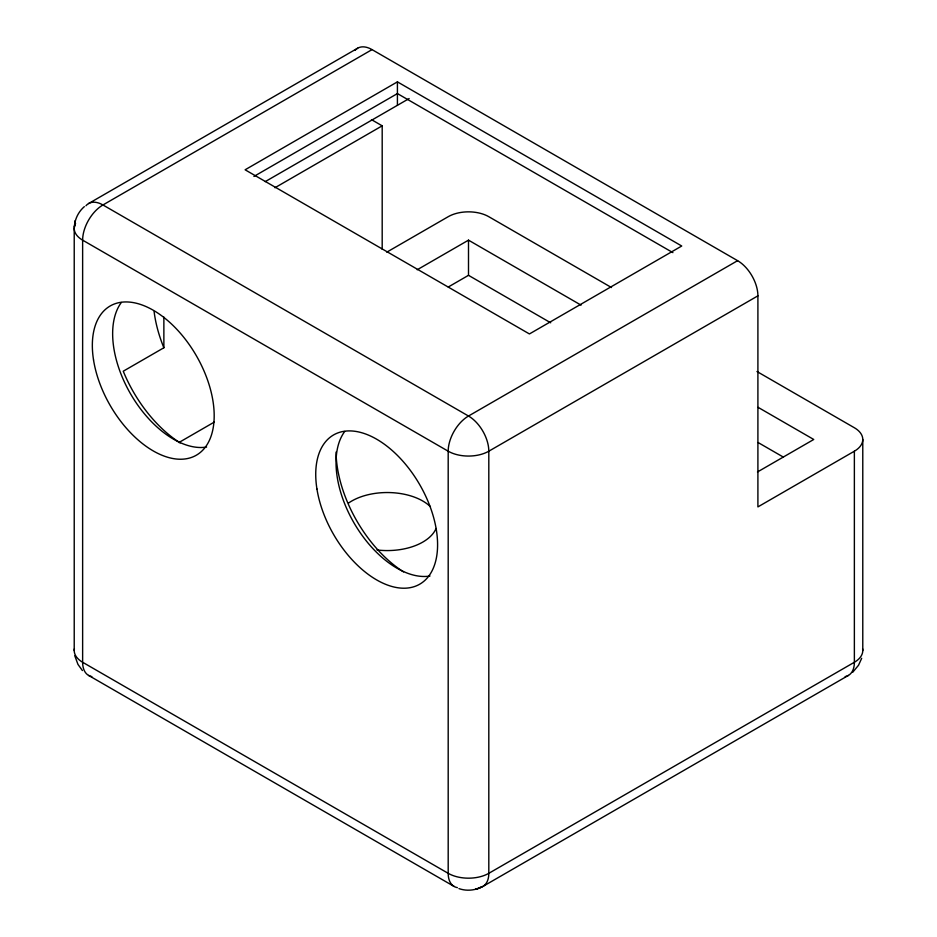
<?xml version="1.0" encoding="UTF-8"?>
<svg xmlns="http://www.w3.org/2000/svg" width="937" height="937" viewBox="0 0 937 937"><rect width="100%" height="100%" fill="white"/><g stroke="black" fill="none" stroke-linecap="round" stroke-linejoin="round"><path stroke-width="1.41" d="M862.778 650.536L862.778 439.476M74.374 226.707C74.843 219.024 78.509 211.668 84.33 206.644M74.784 223.802L75.323 220.663L74.222 228.429L74.222 650.536M861.677 658.301L858.538 665.247L852.67 672.321M88.582 203.552L357.676 48.197M756.967 371.52L854.368 427.752A28.719 16.585 0 0 1 854.368 451.201L757.904 506.905L757.904 295.846A28.719 16.585 60 0 0 737.595 260.673L372.036 49.614L102.941 204.969A28.719 16.585 60 0 0 85.946 205.777M397.417 81.859L245.107 169.796L529.428 333.947L681.738 246.009L397.417 81.859L397.417 105.307M253.915 176.437L397.417 93.583L672.895 252.627M265.241 181.626L409.141 98.549M274.951 187.74L382.191 125.827L382.191 249.312M163.87 317.057L163.87 347.768L123.251 371.216A100.528 58.035 60 0 0 180.127 442.885M386.805 252.147L448.191 216.705A28.719 16.585 0 0 1 488.809 216.705L611.51 287.542M417.211 269.762L468.5 240.153L581.057 305.134M178.897 442.533L214.304 422.083M448.261 287.015L468.5 275.326L550.698 322.785M737.595 260.673L468.5 416.028A28.719 16.585 -60 0 0 448.191 451.201L448.191 873.319A28.719 16.585 -60 0 0 457.385 887.632M757.904 295.846L488.809 451.201A28.719 16.585 0 0 1 448.191 451.201L82.632 240.153A28.719 16.585 0 0 1 75.569 223.393M757.459 471.979L813.749 439.476L758.103 407.349M848.418 675.413L482.86 886.461C475.574 890.373 466.79 891.403 458.943 888.604M481.302 887.187L475.586 889.389L478.573 888.288M371.439 119.62L382.191 125.827M758.103 442.533L783.402 457.127M88.582 675.413L454.14 886.461M82.409 670.564L77.958 664.38L74.773 655.759M854.368 451.201L854.368 662.26A28.719 16.585 60 0 1 845.174 676.584M468.5 240.153L468.5 275.326M91.826 676.584A28.719 16.585 -60 0 1 82.632 662.26A28.719 16.585 0 0 1 74.374 648.826M479.615 887.632A28.719 16.585 60 0 0 488.809 873.319L854.368 662.26A28.719 16.585 0 0 0 862.626 648.826M436.08 528.468A50.258 29.024 0 0 1 376.967 549.96M348.669 502.97A50.258 29.024 0 0 1 430.411 506.671M206.597 447.043A86.157 49.743 60 0 1 131.192 394.934A86.157 49.743 60 0 1 121.33 302.499M163.87 347.768A100.528 58.035 60 0 1 154.101 311.541M429.989 576.021A86.157 49.743 60 0 1 354.584 523.912A86.157 49.743 60 0 1 344.722 431.477M403.554 571.886A100.528 58.035 60 0 1 336.043 452.091M355.029 50.422A28.719 16.585 60 0 1 372.036 49.614M468.5 416.028L102.941 204.969A28.719 16.585 -60 0 0 82.632 240.153L82.632 662.26L448.191 873.319A28.719 16.585 0 0 0 488.809 873.319L488.809 451.201A28.719 16.585 60 0 0 468.5 416.028M93.536 359.972A86.157 49.743 60 0 0 193.537 456.624A86.157 49.743 60 0 0 172.713 325.151A86.157 49.743 60 0 0 93.536 359.972M316.929 488.95A86.157 49.743 60 0 0 416.93 585.602A86.157 49.743 60 0 0 396.117 454.129A86.157 49.743 60 0 0 316.929 488.95"/></g></svg>
